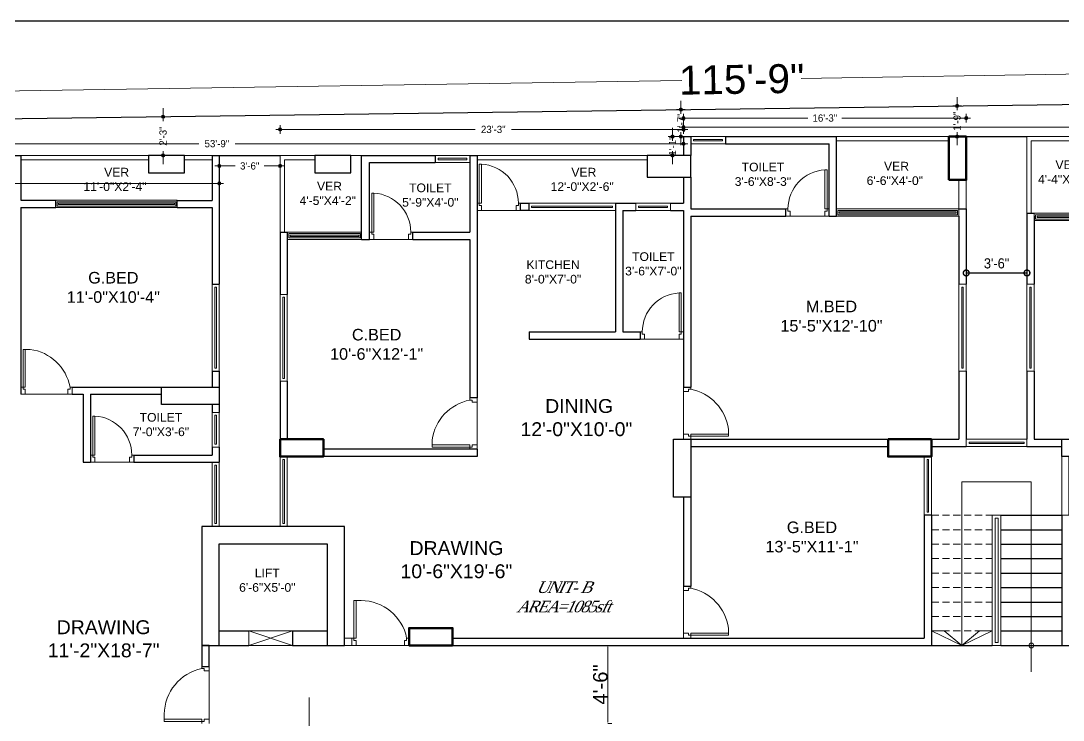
# Model space of a CAD drawing. Header units: feet. Extents: x 26 to 44756, y -209071 to 1253.
# Drawn here: x 4683 to 5404, y 570 to 1053 of the extents above; entities that cross this region are included whole.
import ezdxf

# ---------------------------------------------------------------- set-up
doc = ezdxf.new("R2010")
doc.units = ezdxf.units.FT
doc.header["$MEASUREMENT"] = 0
doc.linetypes.add('HIDDEN', pattern=[0.375, 0.25, -0.125])
doc.layers.get('0').update_dxf_attribs({"lineweight": 0})
doc.layers.get('Defpoints').update_dxf_attribs({"lineweight": 15})
for name, color, linetype, lineweight in [('Arrow-Z', 222, 'Continuous', 0), ('COLUMN', 1, 'Continuous', 50), ('Column_Zakirul', 10, 'Continuous', 30), ('DOOR', 13, 'Continuous', 20), ('VER', 30, 'Continuous', 15), ('wall', 250, 'Continuous', 0), ('WALL (I)', 7, 'Continuous', 0), ('WALL 0.30', 3, 'Continuous', 0), ('WIN', 132, 'Continuous', 9)]:
    doc.layers.add(name, color=color, linetype=linetype, lineweight=lineweight)
doc.layers.add('Boundary Line', color=1, linetype='Continuous')
doc.styles.add('1-2', font='arial.ttf')
doc.styles.add('a', font='times.ttf', dxfattribs={"height": 1})
doc.styles.add('arial narrow', font='ARIALN.TTF')
doc.styles.add('DIM', font='arial.ttf', dxfattribs={"width": 0.9, "height": 7})
doc.styles.add('TNR', font='ARIALN.TTF', dxfattribs={"width": 0.7, "height": 8})
doc.dimstyles.new('New Dimnsion_Z', dxfattribs={"dimtxt": 5, "dimasz": 3, "dimexe": 0, "dimexo": 0, "dimgap": 0.5, "dimtad": 0, "dimdec": 0, "dimzin": 3, "dimdsep": 46, "dimlunit": 4, "dimtxsty": 'Standard', "dimblk": 'Arrow', "dimcen": 0, "dimse1": 1, "dimse2": 1, "dimclrd": 253, "dimclre": 253, "dimclrt": 142, "dimadec": 1, "dimazin": 1, "dimtfac": 1, "dimtdec": 0, "dimtix": 1, "dimtofl": 0, "dimtmove": 1, "dimatfit": 3, "dimldrblk": 'Arrow', "dimfxl": 3, "dimtolj": 1, "dimtzin": 0, "dimlwd": -1, "dimlwe": -1, "dimarcsym": 0})
doc.dimstyles.new('STANDARD$0', dxfattribs={"dimscale": 0, "dimtxt": 10, "dimasz": 8, "dimexe": 6, "dimexo": 8, "dimgap": 3, "dimtad": 1, "dimdec": 1, "dimzin": 3, "dimdsep": 46, "dimlunit": 4, "dimtxsty": 'DIM', "dimblk": 'DOTSMALL', "dimcen": 0, "dimclrd": 6, "dimclre": 6, "dimclrt": 256, "dimadec": 0, "dimazin": 0, "dimtfac": 1, "dimtdec": 1, "dimtofl": 0, "dimtmove": 2, "dimatfit": 1, "dimldrblk": 'DOTSMALL', "dimfxl": 1, "dimtolj": 1, "dimtzin": 0, "dimarcsym": 0})

# ---------------------------------------------------------------- blocks, each defined once
blk = doc.blocks.new('d 36')
at = {"layer": 'DOOR'}
for p, q in [((114513.84, 20341.86), (114508.84, 20341.86)), ((114512.34, 20315.79), (114512.34, 20341.86)), ((114513.84, 20315.79), (114513.84, 20341.86)), ((114479.84, 20315.79), (114481.34, 20315.79)), ((114512.34, 20315.79), (114513.84, 20315.79)), ((114515.34, 20315.79), (114513.84, 20315.79)), ((114479.84, 20310.79), (114482.84, 20310.79)), ((114481.34, 20314.29), (114482.84, 20314.29)), ((114482.84, 20310.79), (114512.34, 20310.79)), ((114513.84, 20314.29), (114512.34, 20314.29)), ((114515.34, 20310.79), (114512.34, 20310.79))]:
    blk.add_line(p, q, dxfattribs=at)
for points in [[(114481.34, 20314.29), (114481.34, 20315.79)], [(114513.84, 20314.29), (114513.84, 20315.79)], [(114482.84, 20310.79), (114482.84, 20314.29)], [(114512.34, 20310.79), (114512.34, 20314.29)]]:
    blk.add_lwpolyline(points, dxfattribs=at)
blk.add_arc((114513.35, 20309.56), 32.61, 97.94778, 168.98864, dxfattribs=at)
blk = doc.blocks.new('D2')
at = {"layer": 'DOOR', "linetype": 'ByBlock'}
for p, q in [((-5, 0), (-5, -1.5)), ((0, 0), (0, -3)), ((-3.5, -1.5), (-3.5, -3)), ((-31.96, -27), (-31.96, -28.5)), ((-5, -27), (-31.96, -27)), ((-5, -28.5), (-31.96, -28.5)), ((-5, -27), (-5, -28.5)), ((-5, -30), (-5, -28.5)), ((-3.5, -28.5), (-3.5, -27)), ((0, -30), (0, -27))]:
    blk.add_line(p, q, dxfattribs=at)
for points in [[(-3.5, -1.5), (-5, -1.5)], [(0, -3), (-3.5, -3)], [(-3.5, -28.5), (-5, -28.5)], [(0, -27), (-3.5, -27)]]:
    blk.add_lwpolyline(points, dxfattribs=at)
blk.add_arc((-5, -28.5), 27, 90, 176.81526, dxfattribs=at)
blk = doc.blocks.new('DOOOO')
at = {"layer": 'DOOR'}
blk.add_line((103921.78, 4820.01), (103945.78, 4820.01), dxfattribs=at)
at = {"layer": 'DOOR', "rotation": 270}
blk.add_blockref('D2', (103948.78, 4820.01), dxfattribs=at)
blk = doc.blocks.new('*D19')
at = {"color": 6, "ltscale": 2, "transparency": 16777216}
for p, q in [((5131.18, 621.36), (5088.97, 621.36)), ((5088.97, 568.36), (5088.97, 620.36)), ((5091.57, 567.36), (5088.97, 567.36))]:
    blk.add_line(p, q, dxfattribs=at)
for points in [[(5088.8, 620.36), (5089.13, 620.36), (5088.97, 621.36)], [(5088.8, 568.36), (5089.13, 568.36), (5088.97, 567.36)]]:
    blk.add_solid(points, dxfattribs=at)
at = {"layer": 'Defpoints', "color": 0, "ltscale": 2, "transparency": 16777216}
for p in [(5088.97, 621.36), (5131.18, 621.36, 821.93), (5091.57, 567.36, 821.93)]:
    blk.add_point(p, dxfattribs=at)
at = {"color": 7, "ltscale": 2, "transparency": 16777216, "insert": (5083.77, 594.36), "char_height": 10, "attachment_point": 5, "rotation": 90, "style": '1-2'}
blk.add_mtext('\\A1;4\'-6"', dxfattribs=at)
blk = doc.blocks.new('_DOTSMALL')
at = {"color": 0, "linetype": 'ByBlock', "const_width": 0.5}
blk.add_lwpolyline([(-0.0625, 0, 1), (0.0625, 0, 1)], format="xyb", close=True, dxfattribs=at)
blk = doc.blocks.new('*D20')
at = {"color": 6, "lineweight": -2, "transparency": 16777216}
for p, q in [((5336.58, 878.77), (5378.58, 878.77)), ((5336.58, 874.86), (5336.58, 872.77)), ((5378.58, 874.86), (5378.58, 872.77))]:
    blk.add_line(p, q, dxfattribs=at)
at = {"layer": 'Defpoints', "color": 0, "transparency": 16777216}
for p in [(5336.58, 882.86, 821.93), (5378.58, 882.86, 821.93), (5378.58, 878.77)]:
    blk.add_point(p, dxfattribs=at)
at = {"color": 6, "lineweight": -2, "transparency": 16777216, "xscale": 8, "yscale": 8, "zscale": 8, "rotation": 180}
blk.add_blockref('_DOTSMALL', (5336.58, 878.77), dxfattribs=at)
at = {"color": 6, "lineweight": -2, "transparency": 16777216, "xscale": 8, "yscale": 8, "zscale": 8}
blk.add_blockref('_DOTSMALL', (5378.58, 878.77), dxfattribs=at)
at = {"transparency": 16777216, "insert": (5357.58, 885.35), "char_height": 7, "attachment_point": 5, "style": 'DIM'}
blk.add_mtext('\\A1;3\'-6"', dxfattribs=at)
blk = doc.blocks.new('d40')
at = {"layer": 'DOOR'}
for p, q in [((66129.59, 28438.54), (66124.59, 28438.54)), ((66128.09, 28412.47), (66128.09, 28438.54)), ((66129.59, 28412.47), (66129.59, 28438.54)), ((66091.59, 28412.47), (66093.09, 28412.47)), ((66091.59, 28407.47), (66094.59, 28407.47)), ((66093.09, 28410.97), (66094.59, 28410.97)), ((66128.09, 28412.47), (66129.59, 28412.47)), ((66129.59, 28410.97), (66128.09, 28410.97)), ((66131.09, 28407.47), (66128.09, 28407.47)), ((66131.09, 28412.47), (66129.59, 28412.47))]:
    blk.add_line(p, q, dxfattribs=at)
for points in [[(66093.09, 28410.97), (66093.09, 28412.47)], [(66094.59, 28407.47), (66094.59, 28410.97)], [(66128.09, 28407.47), (66128.09, 28410.97)], [(66129.59, 28410.97), (66129.59, 28412.47)]]:
    blk.add_lwpolyline(points, dxfattribs=at)
blk.add_arc((66124.92, 28406.07), 32.47, 90.58736, 168.63094, dxfattribs=at)
blk = doc.blocks.new('*D9')
at = {"layer": 'Defpoints', "color": 0, "ltscale": 2, "transparency": 16777216}
for p in [(5876, 1023.57), (5876.34, 1001.67, 821.93), (4487.05, 979.51, 821.93)]:
    blk.add_point(p, dxfattribs=at)
at = {"layer": 'wall', "color": 7, "ltscale": 2, "transparency": 16777216}
for p, q in [((5875, 1023.56), (5222.61, 1013.15)), ((5876.34, 1001.67), (5876, 1023.57)), ((4487.7, 1001.43), (5140.08, 1011.83)), ((4487.05, 979.51), (4486.7, 1001.41))]:
    blk.add_line(p, q, dxfattribs=at)
for points in [[(5874.99, 1023.73), (5875, 1023.39), (5876, 1023.57)], [(4487.7, 1001.59), (4487.71, 1001.26), (4486.7, 1001.41)]]:
    blk.add_solid(points, dxfattribs=at)
at = {"layer": 'wall', "color": 7, "ltscale": 2, "transparency": 16777216, "insert": (5181.35, 1012.49), "char_height": 20, "attachment_point": 5, "rotation": 0.91404, "style": '1-2'}
blk.add_mtext('\\A1;115\'-9"', dxfattribs=at)
blk = doc.blocks.new('Arrow')
at = {"layer": 'Arrow-Z', "ltscale": 10}
h = blk.add_hatch(color=256, dxfattribs=at)
h.dxf.hatch_style = 1
edge = h.paths.add_edge_path()
edge.add_arc((0, 0), 0.377, 0, 360)
for p, q in [((1, 0), (-1, 0)), ((0, 1), (0, -1))]:
    blk.add_line(p, q, dxfattribs=at)
blk.add_circle((0, 0), 0.377, dxfattribs=at)
blk = doc.blocks.new('*D25')
at = {"color": 253, "transparency": 16777216}
for p, q in [((4781.47, 989.76), (4781.47, 992.76)), ((4781.47, 956.99), (4781.47, 953.99))]:
    blk.add_line(p, q, dxfattribs=at)
at = {"layer": 'Defpoints', "color": 0, "transparency": 16777216}
for p in [(4780.53, 986.76, 821.93), (4781.47, 986.76), (4780.89, 959.99, 821.93)]:
    blk.add_point(p, dxfattribs=at)
at = {"color": 253, "transparency": 16777216, "xscale": 3, "yscale": 3, "zscale": 3}
for p, rotation in [((4781.47, 986.76), 270), ((4781.47, 959.99), 90)]:
    blk.add_blockref('Arrow', p, dxfattribs=dict(at, rotation=rotation))
at = {"color": 142, "transparency": 16777216, "insert": (4781.47, 973.38), "char_height": 5, "attachment_point": 5, "rotation": 90}
blk.add_mtext('\\A1;2\'-3"', dxfattribs=at)
blk = doc.blocks.new('*D29')
at = {"color": 253, "transparency": 16777216}
for p, q in [((5330.29, 997.24), (5330.29, 1000.24)), ((5330.29, 970.02), (5330.29, 967.02))]:
    blk.add_line(p, q, dxfattribs=at)
at = {"layer": 'Defpoints', "color": 0, "transparency": 16777216}
for p in [(5330.29, 994.24, 821.93), (5330.29, 994.24), (5330.58, 973.02, 821.93)]:
    blk.add_point(p, dxfattribs=at)
at = {"color": 253, "transparency": 16777216, "xscale": 3, "yscale": 3, "zscale": 3}
for p, rotation in [((5330.29, 994.24), 270), ((5330.29, 973.02), 90)]:
    blk.add_blockref('Arrow', p, dxfattribs=dict(at, rotation=rotation))
at = {"color": 142, "transparency": 16777216, "insert": (5330.29, 983.63), "char_height": 5, "attachment_point": 5, "rotation": 90}
blk.add_mtext('\\A1;1\'-9"', dxfattribs=at)
blk = doc.blocks.new('*D30')
at = {"color": 253, "transparency": 16777216}
for p, q in [((5139.41, 994.66), (5139.41, 997.66)), ((5139.41, 970.02), (5139.41, 967.02))]:
    blk.add_line(p, q, dxfattribs=at)
at = {"layer": 'Defpoints', "color": 0, "transparency": 16777216}
for p in [(5139.41, 991.66), (5140.93, 991.66, 821.93), (5141.18, 973.02, 821.93)]:
    blk.add_point(p, dxfattribs=at)
at = {"color": 253, "transparency": 16777216, "xscale": 3, "yscale": 3, "zscale": 3}
for p, rotation in [((5139.41, 991.66), 270), ((5139.41, 973.02), 90)]:
    blk.add_blockref('Arrow', p, dxfattribs=dict(at, rotation=rotation))
at = {"color": 142, "transparency": 16777216, "insert": (5139.41, 982.34), "char_height": 5, "attachment_point": 5, "rotation": 90}
blk.add_mtext('\\A1;1\'-7"', dxfattribs=at)
blk = doc.blocks.new('*D31')
at = {"color": 253, "transparency": 16777216}
for p, q in [((5133.59, 976.02), (5133.59, 979.02)), ((5133.59, 956.99), (5133.59, 953.99))]:
    blk.add_line(p, q, dxfattribs=at)
at = {"layer": 'Defpoints', "color": 0, "transparency": 16777216}
for p in [(5133.59, 973.02), (5141.18, 973.02, 821.93), (5141.18, 959.99, 821.93)]:
    blk.add_point(p, dxfattribs=at)
at = {"color": 253, "transparency": 16777216, "xscale": 3, "yscale": 3, "zscale": 3}
for p, rotation in [((5133.59, 973.02), 270), ((5133.59, 959.99), 90)]:
    blk.add_blockref('Arrow', p, dxfattribs=dict(at, rotation=rotation))
at = {"color": 142, "transparency": 16777216, "insert": (5133.59, 966.51), "char_height": 5, "attachment_point": 5, "rotation": 90}
blk.add_mtext('\\A1;1\'-1"', dxfattribs=at)
blk = doc.blocks.new('*D32')
at = {"color": 253, "transparency": 16777216}
for p, q in [((4499.17, 968.1), (4806.09, 968.1)), ((5138.18, 968.1), (4831.26, 968.1))]:
    blk.add_line(p, q, dxfattribs=at)
at = {"layer": 'Defpoints', "color": 0, "transparency": 16777216}
for p in [(5141.18, 968.1), (4496.17, 959.99, 821.93), (5141.18, 959.99, 821.93)]:
    blk.add_point(p, dxfattribs=at)
at = {"color": 253, "transparency": 16777216, "xscale": 3, "yscale": 3, "zscale": 3, "rotation": 180}
blk.add_blockref('Arrow', (4496.17, 968.1), dxfattribs=at)
at = {"color": 253, "transparency": 16777216, "xscale": 3, "yscale": 3, "zscale": 3}
blk.add_blockref('Arrow', (5141.18, 968.1), dxfattribs=at)
at = {"color": 142, "transparency": 16777216, "insert": (4818.67, 968.1), "char_height": 5, "attachment_point": 5}
blk.add_mtext('\\A1;53\'-9"', dxfattribs=at)
blk = doc.blocks.new('*D33')
at = {"color": 253, "transparency": 16777216}
for p, q in [((4499.17, 940.6), (4646.1, 940.6)), ((4817.36, 940.6), (4670.43, 940.6))]:
    blk.add_line(p, q, dxfattribs=at)
at = {"layer": 'Defpoints', "color": 0, "transparency": 16777216}
for p in [(4496.17, 945.28, 821.93), (4820.36, 945.28, 821.93), (4820.36, 940.6)]:
    blk.add_point(p, dxfattribs=at)
at = {"color": 253, "transparency": 16777216, "xscale": 3, "yscale": 3, "zscale": 3, "rotation": 180}
blk.add_blockref('Arrow', (4496.17, 940.6), dxfattribs=at)
at = {"color": 253, "transparency": 16777216, "xscale": 3, "yscale": 3, "zscale": 3}
blk.add_blockref('Arrow', (4820.36, 940.6), dxfattribs=at)
at = {"color": 142, "transparency": 16777216, "insert": (4658.26, 940.6), "char_height": 5, "attachment_point": 5}
blk.add_mtext('\\A1;27\'-0"', dxfattribs=at)
blk = doc.blocks.new('*D34')
at = {"color": 253, "transparency": 16777216}
for p, q in [((4865.36, 977.93), (4997.13, 977.93)), ((5138.18, 977.93), (5022.29, 977.93))]:
    blk.add_line(p, q, dxfattribs=at)
at = {"layer": 'Defpoints', "color": 0, "transparency": 16777216}
for p in [(5141.18, 977.93), (4862.36, 936.7, 821.93), (5141.18, 932.8, 821.93)]:
    blk.add_point(p, dxfattribs=at)
at = {"color": 253, "transparency": 16777216, "xscale": 3, "yscale": 3, "zscale": 3, "rotation": 180}
blk.add_blockref('Arrow', (4862.36, 977.93), dxfattribs=at)
at = {"color": 253, "transparency": 16777216, "xscale": 3, "yscale": 3, "zscale": 3}
blk.add_blockref('Arrow', (5141.18, 977.93), dxfattribs=at)
at = {"color": 142, "transparency": 16777216, "insert": (5009.71, 977.93), "char_height": 5, "attachment_point": 5}
blk.add_mtext('\\A1;23\'-3"', dxfattribs=at)
blk = doc.blocks.new('*D35')
at = {"color": 253, "transparency": 16777216}
for p, q in [((4823.36, 952.71), (4831.28, 952.71)), ((4859.36, 952.71), (4851.44, 952.71))]:
    blk.add_line(p, q, dxfattribs=at)
at = {"layer": 'Defpoints', "color": 0, "transparency": 16777216}
for p in [(4820.36, 952.18, 821.93), (4862.36, 952.71), (4862.36, 952.18, 821.93)]:
    blk.add_point(p, dxfattribs=at)
at = {"color": 253, "transparency": 16777216, "xscale": 3, "yscale": 3, "zscale": 3, "rotation": 180}
blk.add_blockref('Arrow', (4820.36, 952.71), dxfattribs=at)
at = {"color": 253, "transparency": 16777216, "xscale": 3, "yscale": 3, "zscale": 3}
blk.add_blockref('Arrow', (4862.36, 952.71), dxfattribs=at)
at = {"color": 142, "transparency": 16777216, "insert": (4841.36, 952.71), "char_height": 5, "attachment_point": 5}
blk.add_mtext('\\A1;3\'-6"', dxfattribs=at)
blk = doc.blocks.new('*D15')
at = {"color": 253, "transparency": 16777216}
for p, q in [((5144.18, 979.57), (5484.6, 979.57)), ((5850.18, 979.57), (5509.76, 979.57))]:
    blk.add_line(p, q, dxfattribs=at)
at = {"layer": 'Defpoints', "color": 0, "transparency": 16777216}
for p in [(5141.18, 973.02), (5853.18, 979.57), (5853.18, 966.45, 821.93)]:
    blk.add_point(p, dxfattribs=at)
at = {"color": 253, "transparency": 16777216, "xscale": 3, "yscale": 3, "zscale": 3, "rotation": 180}
blk.add_blockref('Arrow', (5141.18, 979.57), dxfattribs=at)
at = {"color": 253, "transparency": 16777216, "xscale": 3, "yscale": 3, "zscale": 3}
blk.add_blockref('Arrow', (5853.18, 979.57), dxfattribs=at)
at = {"color": 142, "transparency": 16777216, "insert": (5497.18, 979.57), "char_height": 5, "attachment_point": 5}
blk.add_mtext('\\A1;59\'-4"', dxfattribs=at)
blk = doc.blocks.new('*D36')
at = {"color": 253, "transparency": 16777216}
for p, q in [((5144.18, 985.79), (5227.13, 985.79)), ((5333.58, 985.79), (5250.63, 985.79))]:
    blk.add_line(p, q, dxfattribs=at)
at = {"layer": 'Defpoints', "color": 0, "transparency": 16777216}
for p in [(5336.58, 985.79), (5141.18, 959.99, 821.93), (5336.58, 952.49, 821.93)]:
    blk.add_point(p, dxfattribs=at)
at = {"color": 253, "transparency": 16777216, "xscale": 3, "yscale": 3, "zscale": 3, "rotation": 180}
blk.add_blockref('Arrow', (5141.18, 985.79), dxfattribs=at)
at = {"color": 253, "transparency": 16777216, "xscale": 3, "yscale": 3, "zscale": 3}
blk.add_blockref('Arrow', (5336.58, 985.79), dxfattribs=at)
at = {"color": 142, "transparency": 16777216, "insert": (5238.88, 985.79), "char_height": 5, "attachment_point": 5}
blk.add_mtext('\\A1;16\'-3"', dxfattribs=at)

msp = doc.modelspace()

# ---------------------------------------------------------------- linework, layer by layer
at = {"color": 7, "lineweight": 25, "ltscale": 2}
for p, q in [((5141.18, 973.02, 821.93), (5141.18, 959.99, 821.93)), ((5141.18, 973.02, 821.93), (5146.18, 973.02, 821.93)), ((5146.18, 973.02, 821.93), (5146.18, 959.99, 821.93)), ((5170.18, 973.02, 821.93), (5246.88, 973.02, 821.93)), ((5170.18, 973.02, 821.93), (5170.18, 968.02, 821.93)), ((5246.88, 923.02, 821.93), (5246.88, 973.02, 821.93)), ((5336.58, 973.02, 821.93), (5378.58, 973.02, 821.93)), ((5170.18, 968.02, 821.93), (5241.88, 968.02, 821.93)), ((5241.88, 918.02, 821.93), (5241.88, 968.02, 821.93)), ((4642.18, 959.99, 821.93), (4683.18, 959.99, 821.93)), ((4683.18, 959.99, 821.93), (4683.18, 928.99, 821.93)), ((4815.36, 959.99, 821.93), (4815.36, 928.93, 821.93)), ((4815.36, 959.99, 821.93), (4862.36, 959.99, 821.93)), ((4820.36, 959.99, 821.93), (4820.36, 870.95, 821.93)), ((4820.36, 959.99, 821.93), (4820.36, 870.95, 821.93)), ((4918.71, 901.97, 821.93), (4918.71, 959.99, 821.93)), ((4918.71, 959.99, 821.93), (4969.54, 959.99, 821.93)), ((4969.54, 959.99, 821.93), (4969.54, 954.99, 821.93)), ((4993.54, 959.99, 821.93), (4993.54, 906.97, 821.93)), ((4993.54, 959.99, 821.93), (4998.54, 959.99, 821.93)), ((4998.54, 959.99, 821.93), (4998.54, 792.4, 821.93)), ((4924.18, 954.99, 821.93), (4969.54, 954.99, 821.93)), ((4924.18, 901.97, 821.93), (4924.18, 954.99, 821.93)), ((5141.18, 944.99, 821.93), (5141.18, 926.99, 821.93)), ((5146.18, 944.99, 821.93), (5146.18, 923.02, 821.93)), ((4683.18, 928.99, 821.93), (4707.27, 928.99, 821.93)), ((4683.18, 923.99, 821.93), (4683.18, 794.9, 821.93)), ((4683.18, 923.99, 821.93), (4707.27, 923.99, 821.93)), ((4707.27, 923.99, 821.93), (4707.27, 928.99, 821.93)), ((4791.27, 928.93, 821.93), (4815.36, 928.93, 821.93)), ((4791.27, 923.93, 821.93), (4791.27, 928.93, 821.93)), ((4791.27, 923.93, 821.93), (4815.36, 923.93, 821.93)), ((4815.36, 923.93, 821.93), (4815.36, 870.95, 821.93)), ((5094.18, 926.99, 821.93), (5094.18, 837.99, 821.93)), ((5094.18, 926.99, 821.93), (5108.18, 926.99, 821.93)), ((5132.18, 926.99, 821.93), (5141.18, 926.99, 821.93)), ((5146.18, 923.02, 821.93), (5211.88, 923.02, 821.93)), ((5211.88, 918.02, 821.93), (5211.88, 923.02, 821.93)), ((5246.88, 918.02, 821.93), (5246.88, 923.02, 821.93)), ((5331.58, 923.02, 821.93), (5336.58, 923.02, 821.93)), ((5336.58, 923.02, 821.93), (5336.58, 870.96, 821.93)), ((4815.36, 914.99, 821.93), (4815.36, 870.95, 821.93)), ((5099.18, 921.99, 821.93), (5099.18, 837.99, 821.93)), ((5099.18, 921.99, 821.93), (5108.18, 921.99, 821.93)), ((5132.18, 921.99, 821.93), (5141.18, 921.99, 821.93)), ((5141.18, 921.99, 821.93), (5141.18, 799.9, 821.93)), ((5146.18, 918.02, 821.93), (5211.88, 918.02, 821.93)), ((5146.18, 918.02, 821.93), (5146.18, 799.9, 821.93)), ((5241.88, 918.02, 821.93), (5246.88, 918.02, 821.93)), ((5331.58, 918.02, 821.93), (5331.58, 870.96, 821.93)), ((5378.58, 920.02, 821.93), (5383.58, 920.02, 821.93)), ((5378.58, 920.02, 821.93), (5378.58, 870.96, 821.93)), ((5383.58, 918.02, 821.93), (5383.58, 870.96, 821.93)), ((4862.36, 906.97, 821.93), (4867.36, 906.97, 821.93)), ((4862.36, 906.97, 821.93), (4862.36, 863.94, 821.93)), ((4867.36, 906.97, 821.93), (4867.36, 863.94, 821.93)), ((4918.71, 901.97, 821.93), (4924.18, 901.97, 821.93)), ((4954.18, 906.97, 821.93), (4993.54, 906.97, 821.93)), ((4954.18, 901.97, 821.93), (4954.18, 906.97, 821.93)), ((4954.18, 901.97, 821.93), (4993.54, 901.97, 821.93)), ((4993.54, 901.97, 821.93), (4993.54, 792.4, 821.93)), ((4815.36, 870.95, 821.93), (4820.36, 870.95, 821.93)), ((5034.54, 837.99, 821.93), (5094.18, 837.99, 821.93)), ((5034.54, 837.99, 821.93), (5034.54, 832.99, 821.93)), ((5099.18, 837.99, 821.93), (5111.18, 837.99, 821.93)), ((5111.18, 837.99, 821.93), (5111.18, 832.99, 821.93)), ((5034.54, 832.99, 821.93), (5111.18, 832.99, 821.93)), ((4815.36, 810.95, 821.93), (4815.36, 799.9, 821.93)), ((4815.36, 810.95, 821.93), (4815.36, 799.9, 821.93)), ((4815.36, 810.95, 821.93), (4820.36, 810.95, 821.93)), ((4820.36, 810.95, 821.93), (4820.36, 799.9, 821.93)), ((4820.36, 810.95, 821.93), (4820.36, 782.4, 821.93)), ((5331.58, 810.96, 821.93), (5331.58, 763.9, 821.93)), ((5336.58, 810.96, 821.93), (5336.58, 763.9, 821.93)), ((5378.58, 810.96, 821.93), (5378.58, 763.9, 821.93)), ((5383.58, 810.96, 821.93), (5383.58, 763.9, 821.93)), ((4718.68, 799.9, 821.93), (4780.36, 799.9, 821.93)), ((4862.36, 803.94, 821.93), (4862.36, 763.9, 821.93)), ((4867.36, 803.94, 821.93), (4867.36, 763.9, 821.93)), ((5141.18, 799.9, 821.93), (5146.18, 799.9, 821.93)), ((4718.68, 794.9, 821.93), (4726.36, 794.9, 821.93)), ((4726.36, 794.9, 821.93), (4726.36, 747.9, 821.93)), ((4731.36, 794.9, 821.93), (4731.36, 747.9, 821.93)), ((4731.36, 794.9, 821.93), (4780.36, 794.9, 821.93)), ((4815.36, 787.9, 821.93), (4815.36, 782.4, 821.93)), ((4815.36, 787.9, 821.93), (4815.36, 782.4, 821.93)), ((4820.36, 787.9, 821.93), (4820.36, 782.4, 821.93)), ((4820.36, 787.9, 821.93), (4820.36, 782.4, 821.93)), ((4998.54, 792.4, 821.93), (4993.54, 792.4, 821.93)), ((5146.18, 763.9, 821.93), (5282.58, 763.9, 821.93)), ((5312.58, 763.9, 821.93), (5331.58, 763.9, 821.93)), ((5383.58, 763.9, 821.93), (5402.58, 763.9, 821.93)), ((4815.36, 758.4, 821.93), (4815.36, 752.9, 821.93)), ((4815.36, 758.4, 821.93), (4815.36, 752.9, 821.93)), ((4820.36, 758.4, 821.93), (4820.36, 747.9, 821.93)), ((4820.36, 758.4, 821.93), (4820.36, 747.9, 821.93)), ((4998.54, 756.9, 821.93), (4892.36, 756.9, 821.93)), ((4998.54, 756.9, 821.93), (4998.54, 751.9, 821.93)), ((5146.18, 758.9, 821.93), (5282.58, 758.9, 821.93)), ((5312.58, 758.9, 821.93), (5336.58, 758.9, 821.93)), ((5378.58, 758.9, 821.93), (5402.58, 758.9, 821.93)), ((5398.4, 758.9, 821.93), (5402.58, 758.9, 821.93)), ((4761.36, 752.9, 821.93), (4761.36, 747.9, 821.93)), ((4761.36, 752.9, 821.93), (4815.36, 752.9, 821.93)), ((4998.54, 751.9, 821.93), (4892.36, 751.9, 821.93)), ((4726.36, 747.9, 821.93), (4731.36, 747.9, 821.93)), ((4761.36, 747.9, 821.93), (4820.36, 747.9, 821.93)), ((5141.18, 723.9, 821.93), (5141.18, 662.36, 821.93)), ((5146.18, 723.9, 821.93), (5146.18, 662.36, 821.93)), ((5307.58, 711.36, 821.93), (5307.58, 626.36, 821.93)), ((5312.58, 711.36, 821.93), (5307.58, 711.36, 821.93)), ((5312.58, 711.36, 821.93), (5312.58, 621.36, 821.93)), ((5360.58, 711.36, 821.93), (5402.58, 711.36, 821.93)), ((5402.58, 711.36, 821.93), (5402.58, 621.36, 821.93)), ((5360.58, 701.36, 821.93), (5402.58, 701.36, 821.93)), ((5360.58, 691.36, 821.93), (5402.58, 691.36, 821.93)), ((5360.58, 681.36, 821.93), (5402.58, 681.36, 821.93)), ((5360.58, 671.36, 821.93), (5402.58, 671.36, 821.93)), ((5141.18, 662.36, 821.93), (5146.18, 662.36, 821.93)), ((5360.58, 661.36, 821.93), (5402.58, 661.36, 821.93)), ((5360.58, 651.36, 821.93), (5402.58, 651.36, 821.93)), ((5360.58, 641.36, 821.93), (5402.58, 641.36, 821.93)), ((4820.36, 631.36, 821.93), (4840.86, 631.36, 821.93)), ((4870.86, 631.36, 821.93), (4870.86, 621.36, 821.93)), ((4870.86, 631.36, 821.93), (4894.86, 631.36, 821.93)), ((5360.58, 631.36, 821.93), (5402.58, 631.36, 821.93)), ((4820.36, 621.36, 821.93), (4840.86, 621.36, 821.93)), ((4870.86, 621.36, 821.93), (4904.79, 621.36, 821.93)), ((4981.56, 626.36, 821.93), (5141.18, 626.36, 821.93)), ((4981.56, 621.36, 821.93), (5354.58, 621.36, 821.93)), ((5141.18, 626.36, 821.93), (5307.58, 626.36, 821.93)), ((5360.58, 621.36, 821.93), (5402.58, 621.36, 821.93)), ((5402.58, 621.36, 821.93), (5407.58, 621.36, 821.93))]:
    msp.add_line(p, q, dxfattribs=at)
for p, q in [((4718.68, 794.9, 821.93), (4718.68, 799.9, 821.93)), ((4911.86, 626.36), (4906.86, 626.36)), ((4906.86, 626.36), (4908.26, 626.36)), ((4906.86, 621.36), (4911.86, 621.36)), ((4911.86, 621.36), (4911.86, 626.36))]:
    msp.add_line(p, q)
for points in [[(4266.55, 1052.99), (5917.26, 1052.99), (5917.26, 14.05), (4266.55, 14.05)], [(4808.36, 606.86), (4813.36, 606.86), (4813.36, 621.36), (4808.36, 621.36)]]:
    msp.add_lwpolyline(points, close=True, dxfattribs=at)
at = {"color": 7, "lineweight": 25, "ltscale": 2, "elevation": 821.93}
msp.add_lwpolyline([(5034.18, 921.99), (5028.54, 921.99), (5028.54, 926.99), (5034.18, 926.99)], close=True, dxfattribs=at)
at = {"layer": 'Boundary Line'}
msp.add_line((4551.34, 983.64, 821.93), (5876.34, 1001.67, 821.93), dxfattribs=at)
at = {"layer": 'COLUMN', "ltscale": 85, "elevation": 821.93}
for points in [[(5324.58, 943.02), (5336.58, 943.02), (5336.58, 973.02), (5324.58, 973.02)], [(4862.36, 763.9), (4862.36, 751.9), (4892.36, 751.9), (4892.36, 763.9)], [(5282.58, 763.9), (5282.58, 751.9), (5312.58, 751.9), (5312.58, 763.9)], [(5282.58, 763.9), (5282.58, 751.9), (5312.58, 751.9), (5312.58, 763.9)], [(4981.56, 621.36), (4981.56, 633.36), (4951.56, 633.36), (4951.56, 621.36)]]:
    msp.add_lwpolyline(points, close=True, dxfattribs=at)
at = {"layer": 'Column_Zakirul', "ltscale": 85, "elevation": 821.93}
for points in [[(5324.58, 943.02), (5336.58, 943.02), (5336.58, 973.02), (5324.58, 973.02)], [(4771.36, 959.99), (4771.36, 947.99), (4796.36, 947.99), (4796.36, 959.99)], [(4886.36, 959.99), (4886.36, 947.99), (4911.36, 947.99), (4911.36, 959.99)], [(5116.18, 959.99), (5116.18, 944.99), (5146.18, 944.99), (5146.18, 959.99)], [(4780.36, 799.9), (4820.36, 799.9), (4820.36, 787.9), (4780.36, 787.9)], [(4862.36, 763.9), (4862.36, 751.9), (4892.36, 751.9), (4892.36, 763.9)], [(5134.18, 763.9), (5146.18, 763.9), (5146.18, 723.9), (5134.18, 723.9)], [(5282.58, 763.9), (5282.58, 751.9), (5312.58, 751.9), (5312.58, 763.9)], [(5437.58, 763.9), (5437.58, 751.9), (5402.58, 751.9), (5402.58, 763.9)], [(4981.56, 621.36), (4981.56, 633.36), (4951.56, 633.36), (4951.56, 621.36)]]:
    msp.add_lwpolyline(points, close=True, dxfattribs=at)
at = {"layer": 'Column_Zakirul', "ltscale": 85}
msp.add_lwpolyline([(4906.86, 703.58), (4808.36, 703.58), (4808.36, 621.36), (4820.36, 621.36), (4820.36, 691.58), (4894.86, 691.58), (4894.86, 621.36), (4906.86, 621.36)], close=True, dxfattribs=at)
at = {"layer": 'DOOR'}
for p, q in [((4948.35, 621.36, 821.93), (4914.85, 621.36, 821.93)), ((4813.36, 603.86), (4813.36, 570.36))]:
    msp.add_line(p, q, dxfattribs=at)
at = {"layer": 'VER', "ltscale": 85}
for p, q in [((5246.88, 973.02, 821.93), (5324.58, 973.02, 821.93)), ((5378.58, 973.02, 821.93), (5433.18, 973.02, 821.93)), ((5378.58, 920.02, 821.93), (5378.58, 973.02, 821.93)), ((5246.88, 970.02, 821.93), (5324.58, 970.02, 821.93)), ((5381.58, 970.02, 821.93), (5433.18, 970.02, 821.93)), ((5381.58, 970.02, 821.93), (5381.58, 920.02, 821.93)), ((4683.18, 959.99, 821.93), (4771.36, 959.99, 821.93)), ((4796.36, 959.99, 821.93), (4815.36, 959.99, 821.93)), ((4862.36, 906.97, 821.93), (4862.36, 959.99, 821.93)), ((4886.36, 959.99, 821.93), (4862.36, 959.99, 821.93)), ((4918.71, 959.99, 821.93), (4911.36, 959.99, 821.93)), ((4998.54, 959.99, 821.93), (5116.18, 959.99, 821.93)), ((4683.18, 956.99, 821.93), (4771.36, 956.99, 821.93)), ((4796.36, 956.99, 821.93), (4815.36, 956.99, 821.93)), ((4865.36, 956.99, 821.93), (4886.36, 956.99, 821.93)), ((4865.36, 956.99, 821.93), (4865.36, 906.97, 821.93)), ((4998.54, 956.97, 821.93), (5116.18, 956.97, 821.93)), ((5331.58, 943.02, 821.93), (5331.58, 923.02, 821.93)), ((5336.58, 923.02, 821.93), (5336.58, 943.02, 821.93)), ((5354.58, 711.36, 821.93), (5354.58, 621.36, 821.93)), ((5360.58, 711.36, 821.93), (5360.58, 621.36, 821.93))]:
    msp.add_line(p, q, dxfattribs=at)
at = {"layer": 'VER', "ltscale": 85, "elevation": 821.93}
for points in [[(5354.58, 621.36), (5360.58, 621.36), (5360.58, 711.36), (5354.58, 711.36)], [(5356.58, 623.36), (5358.58, 623.36), (5358.58, 709.36), (5356.58, 709.36)]]:
    msp.add_lwpolyline(points, close=True, dxfattribs=at)
at = {"layer": 'wall', "color": 5, "ltscale": 85}
for p, q in [((5333.58, 734.48, 821.93), (5333.58, 621.36, 821.93)), ((5381.58, 734.48, 821.93), (5333.58, 734.48, 821.93)), ((5381.58, 603.12, 821.93), (5381.58, 734.48, 821.93)), ((4870.86, 631.36, 821.93), (4840.86, 621.36, 821.93)), ((4870.86, 621.36, 821.93), (4840.86, 631.36, 821.93)), ((5333.58, 621.36, 821.93), (5312.58, 631.36, 821.93)), ((5312.58, 631.36, 821.93), (5321.37, 631.36, 821.93)), ((5321.37, 631.36, 821.93), (5333.58, 621.36, 821.93)), ((5333.58, 621.36, 821.93), (5354.58, 631.36, 821.93)), ((5345.8, 631.36, 821.93), (5333.58, 621.36, 821.93)), ((5345.8, 631.36, 821.93), (5354.58, 631.36, 821.93)), ((4882.57, 585.29, 821.93), (4882.57, 453.93, 821.93))]:
    msp.add_line(p, q, dxfattribs=at)
at = {"layer": 'wall', "color": 0, "linetype": 'HIDDEN', "ltscale": 20}
for p, q in [((5312.58, 711.36, 821.93), (5354.58, 711.36, 821.93)), ((5312.58, 701.36, 821.93), (5354.58, 701.36, 821.93)), ((5312.58, 691.36, 821.93), (5354.58, 691.36, 821.93)), ((5312.58, 681.36, 821.93), (5354.58, 681.36, 821.93)), ((5312.58, 671.36, 821.93), (5354.58, 671.36, 821.93)), ((5312.58, 661.36, 821.93), (5354.58, 661.36, 821.93)), ((5312.58, 651.36, 821.93), (5354.58, 651.36, 821.93)), ((5312.58, 641.36, 821.93), (5354.58, 641.36, 821.93)), ((5312.58, 631.36, 821.93), (5354.58, 631.36, 821.93)), ((5312.58, 621.36, 821.93), (5354.58, 621.36, 821.93))]:
    msp.add_line(p, q, dxfattribs=at)
at = {"layer": 'wall', "color": 5, "ltscale": 85, "elevation": 821.93}
for points in [[(5146.18, 973.02), (5170.18, 973.02), (5170.18, 968.02), (5146.18, 968.02)], [(5148.18, 971.02), (5168.18, 971.02), (5168.18, 970.02), (5148.18, 970.02)], [(4969.54, 954.99), (4993.54, 954.99), (4993.54, 959.99), (4969.54, 959.99)], [(4971.54, 956.99), (4991.54, 956.99), (4991.54, 957.99), (4971.54, 957.99)], [(4707.27, 923.99), (4791.27, 923.99), (4791.27, 928.99), (4707.27, 928.99)], [(4708.27, 924.99), (4790.27, 924.99), (4790.27, 927.99), (4708.27, 927.99)], [(4709.27, 925.99), (4789.27, 925.99), (4789.27, 926.99), (4709.27, 926.99)], [(5034.18, 921.99), (5094.18, 921.99), (5094.18, 926.99), (5034.18, 926.99)], [(5036.18, 923.99), (5092.18, 923.99), (5092.18, 924.99), (5036.18, 924.99)], [(5108.18, 926.99), (5132.18, 926.99), (5132.18, 921.99), (5108.18, 921.99)], [(5110.18, 924.99), (5130.18, 924.99), (5130.18, 923.99), (5110.18, 923.99)], [(5246.88, 918.02), (5331.58, 918.02), (5331.58, 923.02), (5246.88, 923.02)], [(5247.88, 919.02), (5330.58, 919.02), (5330.58, 922.02), (5247.88, 922.02)], [(5248.88, 920.02), (5329.58, 920.02), (5329.58, 921.02), (5248.88, 921.02)], [(5433.18, 915.02), (5383.58, 915.02), (5383.58, 920.02), (5433.18, 920.02)], [(5432.18, 916.02), (5384.58, 916.02), (5384.58, 919.02), (5432.18, 919.02)], [(5431.18, 917.02), (5385.58, 917.02), (5385.58, 918.02), (5431.18, 918.02)], [(4867.36, 906.97), (4918.71, 906.97), (4918.71, 901.97), (4867.36, 901.97)], [(4868.36, 905.97), (4917.71, 905.97), (4917.71, 902.97), (4868.36, 902.97)], [(4869.36, 904.97), (4916.71, 904.97), (4916.71, 903.97), (4869.36, 903.97)], [(4815.36, 870.95), (4820.36, 870.95), (4820.36, 810.95), (4815.36, 810.95)], [(4817.36, 868.95), (4818.36, 868.95), (4818.36, 812.95), (4817.36, 812.95)], [(5331.58, 870.96), (5336.58, 870.96), (5336.58, 810.96), (5331.58, 810.96)], [(5333.58, 868.96), (5334.58, 868.96), (5334.58, 812.96), (5333.58, 812.96)], [(5378.58, 870.96), (5383.58, 870.96), (5383.58, 810.96), (5378.58, 810.96)], [(5380.58, 868.96), (5381.58, 868.96), (5381.58, 812.96), (5380.58, 812.96)], [(4862.36, 863.94), (4867.36, 863.94), (4867.36, 803.94), (4862.36, 803.94)], [(4864.36, 861.94), (4865.36, 861.94), (4865.36, 805.94), (4864.36, 805.94)], [(4820.36, 782.4), (4815.36, 782.4), (4815.36, 758.4), (4820.36, 758.4)], [(4818.36, 780.4), (4817.36, 780.4), (4817.36, 760.4), (4818.36, 760.4)], [(5336.58, 763.9), (5378.58, 763.9), (5378.58, 758.9), (5336.58, 758.9)], [(5338.58, 761.9), (5376.58, 761.9), (5376.58, 760.9), (5338.58, 760.9)], [(4867.36, 751.9), (4862.36, 751.9), (4862.36, 703.58), (4867.36, 703.58)], [(4865.36, 749.9), (4864.36, 749.9), (4864.36, 705.58), (4865.36, 705.58)], [(5307.58, 711.36), (5312.58, 711.36), (5312.58, 751.9), (5307.58, 751.9)], [(5309.58, 713.36), (5310.58, 713.36), (5310.58, 749.9), (5309.58, 749.9)], [(5402.58, 711.36), (5407.58, 711.36), (5407.58, 751.9), (5402.58, 751.9)], [(4820.36, 747.9), (4815.36, 747.9), (4815.36, 703.58), (4820.36, 703.58)], [(4818.36, 745.9), (4817.36, 745.9), (4817.36, 705.58), (4818.36, 705.58)], [(4870.86, 631.36), (4840.86, 631.36), (4840.86, 621.36), (4870.86, 621.36)]]:
    msp.add_lwpolyline(points, close=True, dxfattribs=at)
at = {"layer": 'wall', "color": 5, "ltscale": 85}
msp.add_circle((5381.58, 621.36, 821.93), 1.71, dxfattribs=at)

# ---------------------------------------------------------------- block references
at = {"layer": 'wall', "color": 0}
for p in [(-98920.24, -3898.01, 821.93), (-98994.6, -3918.03, 821.93), (-99187.42, -4072.1, 821.93)]:
    msp.add_blockref('DOOOO', p, dxfattribs=at)
at = {"layer": 'wall', "color": 0, "xscale": -1}
for p in [(109160.66, -3901.99, 821.93), (109059.96, -3987.01, 821.93)]:
    msp.add_blockref('DOOOO', p, dxfattribs=at)
at = {"layer": 'WALL 0.30', "xscale": -1}
msp.add_blockref('d40', (71042.93, -27786.11), dxfattribs=at)
at = {"layer": 'WALL 0.30', "xscale": -1, "rotation": 90}
msp.add_blockref('d40', (33220.83, 66698.45), dxfattribs=at)
at = {"layer": 'WIN', "color": 4, "xscale": -1}
msp.add_blockref('d 36', (119198.52, -19515.89, 821.93), dxfattribs=at)
at = {"layer": 'WIN', "color": 4, "rotation": 270}
for p in [(-15169.61, 115279.74, 821.93), (-15169.61, 115142.2, 821.93)]:
    msp.add_blockref('d 36', p, dxfattribs=at)
at = {"layer": 'WIN', "color": 4, "xscale": -1, "rotation": 90}
msp.add_blockref('d 36', (25309.33, 115272.24, 821.93), dxfattribs=at)

# ---------------------------------------------------------------- texts
at = {"layer": 'WALL (I)', "lineweight": 30}
for s, insert, char_height, attachment_point, style in [('{\\fArial|b0|i0|c0|p34; VER\\P11\'-0"X2\'-4"}', (4748.22, 935.33), 6, 8, 'arial narrow'), ('{\\fArial|b0|i0|c0|p34; VER\\P12\'-0"X2\'-6"}', (5071.14, 935.33), 6, 8, 'arial narrow'), ('{\\fArial|b0|i0|c0|p34; VER\\P6\'-6"X4\'-0"}', (5287.25, 947.52), 6, 5, 'arial narrow'), ('{\\fArial|b0|i0|c0|p34; VER\\P4\'-4"X4\'-2"}', (5405.72, 948.52), 6, 5, 'arial narrow'), ('{\\fArial|b0|i0|c0|p34; VER\\P4\'-5"X4\'-2"}', (4895.33, 933.71), 6, 5, 'arial narrow'), ('{\\fArial|b0|i0|c0|p34;G.BED\\P11\'-0"X10\'-4"}', (4747.11, 858.03), 8, 8, 'a'), ('{\\fArial|b0|i0|c0|p34;M.BED\\P15\'-5"X12\'-10"}', (5243.46, 838.16), 8, 8, 'a'), ('{\\fArial|b0|i0|c0|p34;C.BED\\P10\'-6"X12\'-1"}', (4929.1, 818.67), 8, 8, 'a'), ('{\\fArial|b0|i0|c0|p34;G.BED\\P13\'-5"X11\'-1"}', (5229.98, 685.53), 8, 8, 'a')]:
    msp.add_mtext(s, dxfattribs=dict(at, insert=insert, char_height=char_height, attachment_point=attachment_point, style=style))
at = {"layer": 'WALL (I)', "lineweight": 30, "char_height": 6, "width": 43.0809, "attachment_point": 8, "style": 'a'}
for s, insert in [('{\\fArial|b0|i0|c0|p34;TOILET\\P3\'-6"X8\'-3"}', (5196.07, 938.86)), ('{\\fArial|b0|i0|c0|p34;TOILET\\P5\'-9"X4\'-0"}', (4966.2, 924.5, 821.93)), ('{\\fArial|b0|i0|c0|p34;KITCHEN\\P8\'-0"X7\'-0"}', (5051.02, 871.39)), ('{\\fArial|b0|i0|c0|p34;TOILET\\P3\'-6"X7\'-0"}', (5120.33, 876.98)), ('{\\fArial|b0|i0|c0|p34;TOILET\\P7\'-0"X3\'-6"}', (4779.98, 765.92)), ('{\\fArial|b0|i0|c0|p34;LIFT\\P6\'-6"X5\'-0"}', (4853.52, 658.35))]:
    msp.add_mtext(s, dxfattribs=dict(at, insert=insert))
at = {"layer": 'WALL (I)', "lineweight": 30, "char_height": 9.6, "attachment_point": 5, "rotation": 0.00729, "style": 'a'}
for s, insert, width in [('{\\fArial|b0|i0|c0|p34; DINING\\P12\'-0"X10\'-0"}', (5067.18, 778.74), 228.5529), ('{\\fArial|b0|i0|c0|p34;DRAWING\\P10\'-6"X19\'-6"}', (4984.24, 680.56), 228.5613), ('{\\fArial|b0|i0|c0|p34;DRAWING\\P11\'-2"X18\'-7"}', (4740.41, 625.87), 228.5613)]:
    msp.add_mtext(s, dxfattribs=dict(at, insert=insert, width=width))
at = {"layer": 'WALL (I)', "lineweight": 70, "insert": (5057.81, 644.13), "char_height": 8, "width": 66.2204, "attachment_point": 8, "style": 'TNR'}
msp.add_mtext('{\\fTimes New Roman|b0|i0|c0|p18;\\Q25;\\W1;\\T0.85;UNIT- B\\PAREA=1085sft }', dxfattribs=at)

# ---------------------------------------------------------------- dimensions: what is measured, and where the dimension line sits
at = {"color": 6}
for base, p1, p2, picture, middle in [((5139.41, 991.66), (5141.18, 973.02, 821.93), (5140.93, 991.66, 821.93), '*D30', (5139.41, 982.34)), ((5330.29, 994.24), (5330.58, 973.02, 821.93), (5330.29, 994.24, 821.93), '*D29', (5330.29, 983.63)), ((4781.47, 986.76), (4780.89, 959.99, 821.93), (4780.53, 986.76, 821.93), '*D25', (4781.47, 973.38)), ((5133.59, 973.02), (5141.18, 959.99, 821.93), (5141.18, 973.02, 821.93), '*D31', (5133.59, 966.51))]:
    dim = msp.add_linear_dim(base=base, p1=p1, p2=p2, angle=90, dimstyle='New Dimnsion_Z', dxfattribs=at)
    dim.commit()
    dim.dimension.update_dxf_attribs({"geometry": picture, "text_midpoint": middle})
for base, p1, p2, picture, middle in [((5336.58, 985.79), (5141.18, 959.99, 821.93), (5336.58, 952.49, 821.93), '*D36', (5238.88, 985.79)), ((5853.18, 979.57), (5141.18, 973.02), (5853.18, 966.45, 821.93), '*D15', (5497.18, 979.57)), ((5141.18, 968.1), (4496.17, 959.99, 821.93), (5141.18, 959.99, 821.93), '*D32', (4818.67, 968.1)), ((4862.36, 952.71), (4820.36, 952.18, 821.93), (4862.36, 952.18, 821.93), '*D35', (4841.36, 952.71)), ((4820.36, 940.6), (4496.17, 945.28, 821.93), (4820.36, 945.28, 821.93), '*D33', (4658.26, 940.6))]:
    dim = msp.add_linear_dim(base=base, p1=p1, p2=p2, dimstyle='New Dimnsion_Z', dxfattribs=at)
    dim.commit()
    dim.dimension.update_dxf_attribs({"geometry": picture, "text_midpoint": middle})
dim = msp.add_linear_dim(base=(5141.18, 977.93), p1=(4862.36, 936.7, 821.93), p2=(5141.18, 932.8, 821.93), dimstyle='New Dimnsion_Z', dxfattribs=at)
dim.commit()
dim.dimension.update_dxf_attribs({"geometry": '*D34', "text_midpoint": (5009.71, 977.93), "dimtype": 160})
dim = msp.add_linear_dim(base=(5378.58, 878.77), p1=(5336.58, 882.86, 821.93), p2=(5378.58, 882.86, 821.93), dimstyle='STANDARD$0', override={"dimscale": 1})
dim.commit()
dim.dimension.update_dxf_attribs({"geometry": '*D20', "text_midpoint": (5357.58, 885.35)})
at = {"color": 7, "lineweight": 25, "ltscale": 2}
dim = msp.add_linear_dim(base=(5088.97, 621.36), p1=(5091.57, 567.36, 821.93), p2=(5131.18, 621.36, 821.93), angle=90, dimstyle='STANDARD$0', override={"dimscale": 1, "dimasz": 1, "dimexe": 0, "dimexo": 0, "dimgap": 0.09, "dimdec": 0, "dimtxsty": '1-2', "dimclrt": 7, "dimtdec": 0, "dimatfit": 3, "dimlwd": 15, "dimlwe": 15}, dxfattribs=at)
dim.commit()
dim.dimension.update_dxf_attribs({"geometry": '*D19', "text_midpoint": (5083.77, 594.36)})
at = {"layer": 'wall', "color": 0, "lineweight": 25, "ltscale": 2}
dim = msp.add_aligned_dim(p1=(4487.05, 979.51, 821.93), p2=(5876.34, 1001.67, 821.93), distance=21.91, dimstyle='STANDARD$0', override={"dimscale": 1, "dimtxt": 20, "dimasz": 1, "dimexe": 0, "dimexo": 0, "dimgap": 0.09, "dimtad": 0, "dimdec": 0, "dimtxsty": '1-2', "dimclrd": 7, "dimclre": 7, "dimclrt": 7, "dimtdec": 0, "dimatfit": 3, "dimlwd": 15, "dimlwe": 15}, dxfattribs=at)
dim.commit()
dim.dimension.update_dxf_attribs({"geometry": '*D9', "text_midpoint": (5181.35, 1012.49)})

doc.saveas('drawing.dxf')
